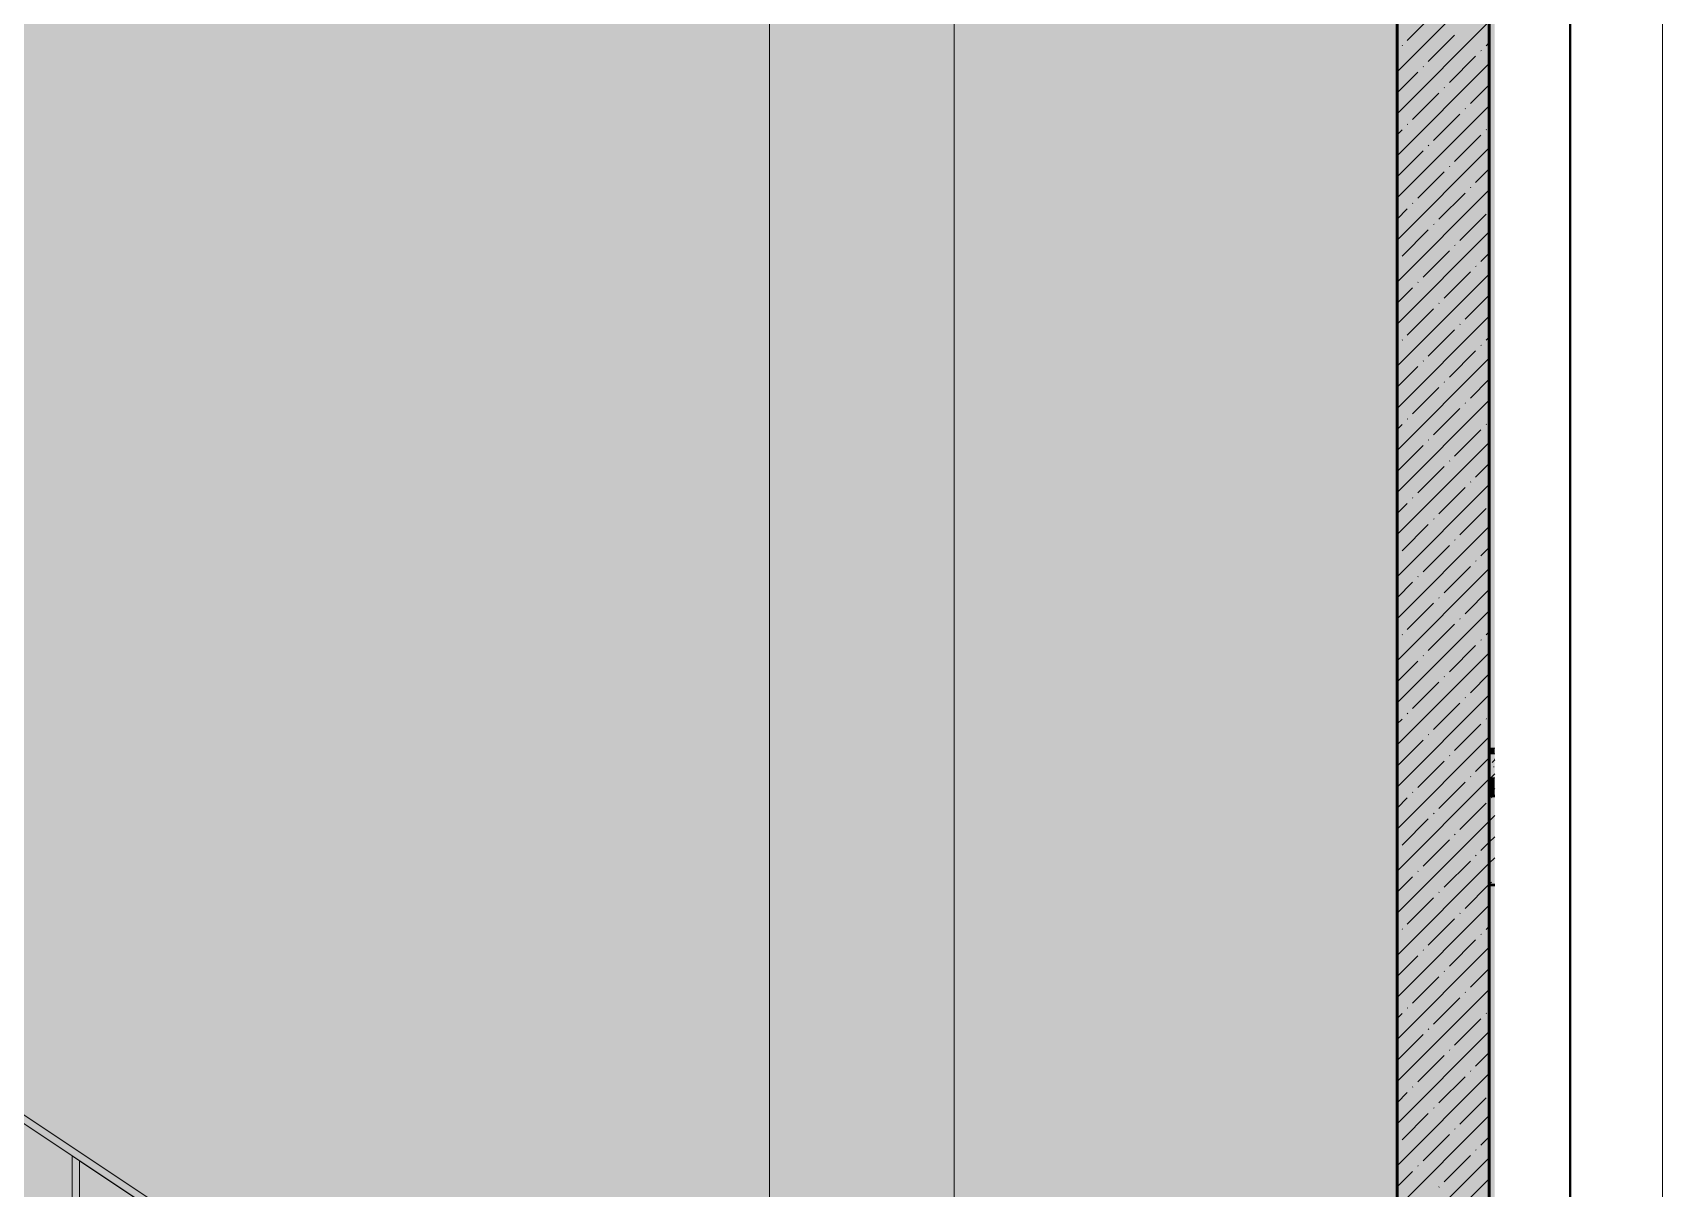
# Model space of a CAD drawing. Header units: millimetres. Extents: x -81576 to 1046824, y -248937 to 691537.
# Drawn here: x 29657 to 38489, y 623453 to 629719 of the extents above; entities that cross this region are included whole.
import ezdxf

# ---------------------------------------------------------------- set-up
doc = ezdxf.new("R2010")
doc.units = ezdxf.units.MM
doc.layers.add('PDF _Геометрия', color=7, linetype='Continuous', true_color=0x1d1d1d)
doc.layers.add('PDF _Сплошная заливка', color=7, linetype='Continuous', true_color=0xffffff)

msp = doc.modelspace()

# ---------------------------------------------------------------- hatches: boundary and pattern name
at = {"layer": 'PDF _Сплошная заливка', "true_color": 0x636466, "transparency": 33554559}
h = msp.add_hatch(color=251, dxfattribs=at)
h.paths.add_polyline_path([(37580.6, 618839.9), (37580.6, 625099.9), (37551.1, 625099.9), (37551.1, 618839.9)], flags=0)
h.paths.add_polyline_path([(34891.1, 619039.9), (34891.1, 623299.9), (37051.1, 623299.9), (37051.1, 625099.9), (34651.1, 625099.9), (34651.1, 619039.9)], flags=0)
h.paths.add_polyline_path([(37051.1, 625579.9), (37051.1, 633484.4), (34651.1, 633484.4), (34651.1, 625579.9)], flags=0)
h.paths.add_polyline_path([(37580.6, 625839.9), (37580.6, 633485), (37551.1, 633485), (37551.1, 625839.9)], flags=0)
h.paths.add_polyline_path([(37076.1, 634239.9), (37580.6, 634239.9), (37580.6, 634439.9), (37076.1, 634439.9)], flags=0)
h.paths.add_polyline_path([(34651.1, 634239.9), (35554.5, 634239.9), (35309.2, 634730.5), (35301.6, 634734.3), (35154.4, 634439.9), (34651.1, 634439.9)], flags=0)
h.paths.add_polyline_path([(35821.1, 634239.9), (36290.3, 634239.9), (35890.2, 634439.9), (35754.4, 634439.9), (35654.4, 634239.9), (35754.4, 634239.9)], flags=0)
h = msp.add_hatch(color=251, dxfattribs=at)
h.paths.add_polyline_path([(37551.1, 617839.9), (37551.1, 634079.9), (22151.1, 634079.9), (22151.1, 634439.9), (21651.8, 634439.9), (21651.8, 632439.9), (22151.1, 632439.9), (22151.1, 633484.4), (37051.1, 633484.4), (37051.1, 618839.9), (33791.1, 618839.9), (33791.1, 619409.9), (33161.1, 619409.9), (33161.1, 619809.9), (32561.1, 619809.9), (32561.1, 620209.9), (31961.1, 620209.9), (31961.1, 620609.9), (31361.1, 620609.9), (31361.1, 621009.9), (30761.1, 621009.9), (30761.1, 621409.9), (30161.1, 621409.9), (30161.1, 621809.9), (29561.1, 621809.9), (29561.1, 622209.9), (28961.1, 622209.9), (28961.1, 622609.9), (28361.1, 622609.9), (28361.1, 623009.9), (27761.1, 623009.9), (27761.1, 623409.9), (27161.1, 623409.9), (27161.1, 623809.9), (26561.1, 623809.9), (26561.1, 624209.9), (25961.1, 624209.9), (25961.1, 624609.9), (25361.1, 624609.9), (25361.1, 625009.9), (24791.1, 625009.9), (24791.1, 625439.9), (24191.1, 625439.9), (24191.1, 625579.9), (22151.1, 625579.9), (22151.1, 625839.9), (21651.1, 625839.9), (21651.1, 618839.9), (20831.1, 618839.9), (20831.1, 617839.9), (37051.1, 617839.9)], flags=0)
h.paths.add_polyline_path([(33191.1, 618839.9), (22151.1, 618839.9), (22151.1, 625099.9), (24085.3, 625099.9), (33191.1, 619029.3), (33191.1, 618999.5)], flags=0)
h = msp.add_hatch(color=251, dxfattribs=at)
h.paths.add_polyline_path([(33153.9, 619039.9), (33175.3, 619039.9), (28651.1, 622056), (28651.1, 622041.7), (32911.1, 619201.7)], flags=0)
h.paths.add_polyline_path([(33505.1, 619409.9), (33651.1, 619409.9), (33651.1, 621109.2), (33511.1, 621202.5), (33511.1, 619439.9), (33471.1, 619439.9), (33471.1, 621229.2), (32911.1, 621602.5), (32911.1, 619839.9), (32871.1, 619839.9), (32871.1, 621629.2), (32311.1, 622002.5), (32311.1, 620239.9), (32271.1, 620239.9), (32271.1, 622029.2), (31711.1, 622402.5), (31711.1, 620639.9), (31671.1, 620639.9), (31671.1, 622429.2), (31111.1, 622802.5), (31111.1, 621039.9), (31071.1, 621039.9), (31071.1, 622829.2), (30511.1, 623202.5), (30511.1, 621439.9), (30471.1, 621439.9), (30471.1, 623229.2), (29911.1, 623602.5), (29911.1, 621839.9), (29871.1, 621839.9), (29871.1, 623629.2), (29311.1, 624002.5), (29311.1, 622239.9), (29271.1, 622239.9), (29271.1, 624029.2), (28711.1, 624402.5), (28711.1, 622639.9), (28671.1, 622639.9), (28671.1, 624429.2), (28651.1, 624442.5), (28651.1, 622609.9), (28961.1, 622609.9), (28961.1, 622209.9), (29561.1, 622209.9), (29561.1, 621809.9), (30161.1, 621809.9), (30161.1, 621409.9), (30761.1, 621409.9), (30761.1, 621009.9), (31361.1, 621009.9), (31361.1, 620609.9), (31961.1, 620609.9), (31961.1, 620209.9), (32561.1, 620209.9), (32561.1, 619809.9), (33161.1, 619809.9), (33161.1, 619409.9), (33477.1, 619409.9)], flags=0)
h.paths.add_polyline_path([(33651.1, 621157.3), (33651.1, 633484.4), (28651.1, 633484.4), (28651.1, 624490.6), (33511.1, 621250.6)], flags=0)
h.paths.add_polyline_path([(27651.1, 622708.4), (27651.1, 622722.7), (24085.3, 625099.9), (22651.1, 625099.9), (22651.1, 625095.1), (24071.1, 625095.1), (27511.1, 622801.7)], flags=0)
h.paths.add_polyline_path([(27505.1, 623409.9), (27651.1, 623409.9), (27651.1, 625109.2), (27511.1, 625202.5), (27511.1, 623439.9), (27471.1, 623439.9), (27471.1, 625229.2), (26911.1, 625602.5), (26911.1, 623839.9), (26871.1, 623839.9), (26871.1, 625629.2), (26311.1, 626002.5), (26311.1, 624239.9), (26271.1, 624239.9), (26271.1, 626029.2), (25711.1, 626402.5), (25711.1, 624639.9), (25671.1, 624639.9), (25671.1, 626429.2), (25111.1, 626802.5), (25111.1, 625039.9), (25071.1, 625039.9), (25071.1, 626829.2), (24511.1, 627202.5), (24511.1, 625439.9), (24791.1, 625439.9), (24791.1, 625009.9), (25361.1, 625009.9), (25361.1, 624609.9), (25961.1, 624609.9), (25961.1, 624209.9), (26561.1, 624209.9), (26561.1, 623809.9), (27161.1, 623809.9), (27161.1, 623409.9), (27477.1, 623409.9)], flags=0)
h.paths.add_polyline_path([(27651.1, 625157.2), (27649.9, 633484.4), (22651.1, 633484.4), (22651.1, 625839.9), (23871.1, 625839.9), (23870.4, 627629.6), (23580, 627823.2), (23602.2, 627856.5), (27511.1, 625250.6)], flags=0)
h.paths.add_polyline_path([(24191.1, 625439.9), (24471.1, 625439.9), (24471.1, 627229.2), (23911.1, 627602.5), (23911.1, 625839.9), (24191.1, 625839.9), (24191.1, 625579.9)], flags=0)
h = msp.add_hatch(color=251, dxfattribs=at)
h.paths.add_polyline_path([(34651.1, 619039.9), (34651.1, 633484.4), (33651.1, 633484.4), (33651.1, 621157.3), (34102.2, 620856.5), (34097.8, 620849.9), (34120.1, 620849.9), (34120.1, 619039.9)], flags=0)
h.paths.add_polyline_path([(33791.1, 619039.9), (34040.1, 619039.9), (34040.1, 620849.9), (33651.1, 621109.2), (33651.1, 619409.9), (33791.1, 619409.9)], flags=0)
for points in [[(34080, 620823.2), (34102.2, 620856.5), (23602.2, 627856.5), (23580, 627823.2), (33389, 621284)], [(37551.1, 625099.9), (37580.6, 625099.9), (37580.6, 625579.9), (37551.1, 625579.9), (37551.1, 625411.9)]]:
    msp.add_hatch(color=251, dxfattribs=at).paths.add_polyline_path(points)

# ---------------------------------------------------------------- linework, layer by layer
at = {"layer": 'PDF _Геометрия', "color": 7, "lineweight": 20}
msp.add_lwpolyline([(38489.1, 689395.2), (38489.1, 605295.1), (-80411, 605295.1), (-80411, 689395.2)], close=True, dxfattribs=at)
at = {"layer": 'PDF _Геометрия', "color": 7, "lineweight": 40}
msp.add_lwpolyline([(37989.1, 688895.2), (37989.1, 605795.1), (-78411, 605795.1), (-78411, 688895.2)], close=True, dxfattribs=at)
at = {"layer": 'PDF _Геометрия', "color": 7, "lineweight": 53}
for points in [[(21651.8, 634439.9), (21651.8, 632439.9), (22151.1, 632439.9), (22151.1, 633484.4), (37051.1, 633484.4), (37051.1, 618839.9)], [(37551.1, 617839.9), (37551.1, 634079.9), (22151.1, 634079.9), (22151.1, 634439.9)]]:
    msp.add_lwpolyline(points, dxfattribs=at)
at = {"layer": 'PDF _Геометрия', "color": 7, "lineweight": 9}
for points in [[(33651.1, 633484.4), (33651.1, 621157.3)], [(23602.2, 627856.5), (34102.2, 620856.5)]]:
    msp.add_lwpolyline(points, close=True, dxfattribs=at)
at = {"layer": 'PDF _Геометрия', "color": 7, "lineweight": 50}
for points in [[(37051.1, 633450.2), (37051.1, 618839.9), (33791.1, 618839.9)], [(37580.6, 625579.9), (37551.1, 625579.9), (37551.1, 633450.2)], [(37580.6, 618839.9), (37551.1, 618839.9), (37551.1, 625099.9), (37580.6, 625099.9)]]:
    msp.add_lwpolyline(points, dxfattribs=at)
at = {"layer": 'PDF _Геометрия', "color": 7, "lineweight": 9}
for points in [[(34651.1, 633484.4), (34651.1, 619039.9)], [(34080, 620823.2), (23580, 627823.2)], [(37580.6, 625839.9), (37551.1, 625839.9), (37551.1, 625809.9), (37551.1, 625679.9), (37551.1, 625579.9), (37580.6, 625579.9)], [(37580.6, 625809.9), (37551.1, 625809.9)], [(37580.6, 625679.9), (37551.1, 625679.9)], [(37580.6, 625099.9), (37551.1, 625099.9)], [(29311.1, 624002.5), (29871.1, 623629.2), (29871.1, 621839.9), (29871.1, 623629.2), (29911.1, 623602.5), (29911.1, 621839.9), (29911.1, 623602.5), (30471.1, 623229.2)]]:
    msp.add_lwpolyline(points, dxfattribs=at)
at = {"layer": 'PDF _Геометрия', "color": 250, "lineweight": 9, "true_color": 0x2c2c2c}
for points in [[(37051.1, 629506.6), (37551.1, 630006.6)], [(37051.1, 629278.5), (37551.1, 629778.5)], [(37106.5, 629676), (37249, 629818.6)], [(37078, 629647.5), (37080.3, 629649.9)], [(37220.5, 629562), (37363.1, 629704.5)], [(37534.1, 629647.5), (37551.1, 629664.5)], [(37334.6, 629447.9), (37477.1, 629590.5)], [(37505.6, 629619), (37508, 629621.4)], [(37051.1, 629050.4), (37551.1, 629550.4)], [(37051.1, 629392.6), (37163.5, 629505)], [(37192, 629533.5), (37194.4, 629535.8)], [(37135, 629248.3), (37277.5, 629390.9)], [(37306.1, 629419.4), (37308.4, 629421.8)], [(37448.6, 629333.9), (37551.1, 629436.4)], [(37051.1, 628822.3), (37551.1, 629322.3)], [(37420.1, 629305.4), (37422.5, 629307.7)], [(37106.5, 629219.8), (37108.8, 629222.2)], [(37249, 629134.3), (37391.6, 629276.9)], [(37051.1, 629164.5), (37078, 629191.3)], [(37363.1, 629020.2), (37505.6, 629162.8)], [(37534.1, 629191.3), (37536.5, 629193.7)], [(37051.1, 628594.3), (37551.1, 629094.2)], [(37051.1, 628936.4), (37192, 629077.3)], [(37220.5, 629105.8), (37222.9, 629108.2)], [(37163.5, 628820.7), (37306.1, 628963.2)], [(37334.6, 628991.7), (37336.9, 628994.1)], [(37477.1, 628906.2), (37551.1, 628980.2)], [(37051.1, 628366.2), (37551.1, 628866.2)], [(37277.5, 628706.6), (37420.1, 628849.2)], [(37448.6, 628877.7), (37451, 628880.1)], [(37051.1, 628708.3), (37106.5, 628763.6)], [(37135, 628792.1), (37137.3, 628794.5)], [(37249, 628678.1), (37251.4, 628680.5)], [(37391.6, 628592.6), (37534.1, 628735.1)], [(37051.1, 628138.1), (37551.1, 628638.1)], [(37078, 628507), (37220.5, 628649.6)], [(37192, 628393), (37334.6, 628535.5)], [(37363.1, 628564), (37365.4, 628566.4)], [(37505.6, 628478.5), (37551.1, 628524)], [(37051.1, 628480.2), (37051.8, 628480.9)], [(37051.1, 627910), (37551.1, 628410)], [(37306.1, 628278.9), (37448.6, 628421.5)], [(37477.1, 628450), (37479.5, 628452.4)], [(37051.1, 628252.1), (37135, 628335.9)], [(37163.5, 628364.5), (37165.9, 628366.8)], [(37277.5, 628250.4), (37279.9, 628252.8)], [(37420.1, 628164.9), (37551.1, 628295.9)], [(37051.1, 627681.9), (37551.1, 628181.9)], [(37106.5, 628079.3), (37249, 628221.9)], [(37078, 628050.8), (37080.3, 628053.2)], [(37220.5, 627965.3), (37363.1, 628107.9)], [(37391.6, 628136.4), (37394, 628138.7)], [(37534.1, 628050.8), (37551.1, 628067.8)], [(37334.6, 627851.2), (37477.1, 627993.8)], [(37505.6, 628022.3), (37508, 628024.7)], [(37051.1, 627453.8), (37551.1, 627953.8)], [(37051.1, 627795.9), (37163.5, 627908.3)], [(37192, 627936.8), (37194.4, 627939.1)], [(37135, 627651.7), (37277.5, 627794.2)], [(37306.1, 627822.7), (37308.4, 627825.1)], [(37448.6, 627737.2), (37551.1, 627839.7)], [(37051.1, 627225.7), (37551.1, 627725.7)], [(37420.1, 627708.7), (37422.5, 627711)], [(37106.5, 627623.1), (37108.8, 627625.5)], [(37249, 627537.6), (37391.6, 627680.2)], [(37051.1, 627567.8), (37078, 627594.6)], [(37363.1, 627423.6), (37505.6, 627566.1)], [(37534.1, 627594.6), (37536.5, 627597)], [(37051.1, 626997.6), (37551.1, 627497.6)], [(37051.1, 627339.7), (37192, 627480.6)], [(37220.5, 627509.1), (37222.9, 627511.5)], [(37163.5, 627224), (37306.1, 627366.5)], [(37334.6, 627395), (37336.9, 627397.4)], [(37477.1, 627309.5), (37551.1, 627383.5)], [(37051.1, 626769.5), (37551.1, 627269.5)], [(37448.6, 627281), (37451, 627283.4)], [(37135, 627195.5), (37137.3, 627197.8)], [(37277.5, 627109.9), (37420.1, 627252.5)], [(37051.1, 627111.6), (37106.5, 627166.9)], [(37249, 627081.4), (37251.4, 627083.8)], [(37391.6, 626995.9), (37534.1, 627138.4)], [(37051.1, 626541.4), (37551.1, 627041.4)], [(37078, 626910.3), (37220.5, 627052.9)], [(37192, 626796.3), (37334.6, 626938.8)], [(37363.1, 626967.4), (37365.4, 626969.7)], [(37505.6, 626881.8), (37551.1, 626927.3)], [(37051.1, 626883.5), (37051.8, 626884.2)], [(37306.1, 626682.2), (37448.6, 626824.8)], [(37477.1, 626853.3), (37479.5, 626855.7)], [(37051.1, 626313.3), (37551.1, 626813.3)], [(37051.1, 626655.4), (37135, 626739.3)], [(37163.5, 626767.8), (37165.9, 626770.1)], [(37277.5, 626653.7), (37279.9, 626656.1)], [(37420.1, 626568.2), (37551.1, 626699.2)], [(37051.1, 626085.2), (37551.1, 626585.2)], [(37106.5, 626482.6), (37249, 626625.2)], [(37220.5, 626368.6), (37363.1, 626511.2)], [(37391.6, 626539.7), (37394, 626542)], [(37534.1, 626454.1), (37551.1, 626471.1)], [(37078, 626454.1), (37080.3, 626456.5)], [(37334.6, 626254.5), (37477.1, 626397.1)], [(37505.6, 626425.6), (37508, 626428)], [(37051.1, 625857.1), (37551.1, 626357.1)], [(37051.1, 626199.2), (37163.5, 626311.6)], [(37192, 626340.1), (37194.4, 626342.5)], [(37135, 626055), (37277.5, 626197.5)], [(37306.1, 626226), (37308.4, 626228.4)], [(37448.6, 626140.5), (37551.1, 626243)], [(37051.1, 625629), (37551.1, 626129)], [(37420.1, 626112), (37422.5, 626114.4)], [(37106.5, 626026.5), (37108.8, 626028.8)], [(37249, 625940.9), (37391.6, 626083.5)], [(37051.1, 625971.1), (37078, 625997.9)], [(37363.1, 625826.9), (37505.6, 625969.4)], [(37534.1, 625997.9), (37536.5, 626000.3)], [(37051.1, 625400.9), (37551.1, 625900.9)], [(37051.1, 625743), (37192, 625883.9)], [(37220.5, 625912.4), (37222.9, 625914.8)], [(37163.5, 625627.3), (37306.1, 625769.8)], [(37334.6, 625798.4), (37336.9, 625800.7)], [(37477.1, 625712.8), (37551.1, 625786.8)], [(37553.8, 625799.1), (37557.1, 625799.5)], [(37567.3, 625762.6), (37580.6, 625775.9)], [(37580.6, 625779.4), (37579.5, 625779.5), (37580.6, 625780.8)], [(37051.1, 625172.8), (37551.1, 625672.8)], [(37448.6, 625684.3), (37451, 625686.7)], [(37551.1, 625732.5), (37553.9, 625733.6)], [(37551.1, 625725.5), (37553.8, 625733.6)], [(37551.1, 625712.8), (37551.4, 625712.6)], [(37551.1, 625654.5), (37576.5, 625679.9)], [(37552.2, 625747.5), (37554.7, 625750)], [(37560.1, 625679.9), (37580.6, 625700.4)], [(37574.3, 625737.8), (37577.6, 625738.3)], [(37135, 625598.8), (37137.3, 625601.1)], [(37277.5, 625513.2), (37420.1, 625655.8)], [(37580.6, 625618.4), (37551.1, 625647.9)], [(37051.1, 625514.9), (37106.5, 625570.3)], [(37391.6, 625399.2), (37534.1, 625541.7)], [(37562.7, 625570.3), (37565, 625572.6)], [(37051.1, 624944.7), (37551.1, 625444.7), (37580.6, 625474.2)], [(37078, 625313.6), (37220.5, 625456.2)], [(37249, 625484.7), (37251.4, 625487.1)], [(37192, 625199.6), (37334.6, 625342.2)], [(37363.1, 625370.7), (37365.4, 625373)], [(37505.6, 625285.1), (37551.1, 625330.6), (37580.6, 625360.1)], [(37051.1, 625286.8), (37051.8, 625287.5)], [(37051.1, 624716.6), (37551.1, 625216.6), (37580.6, 625246.1)], [(37306.1, 625085.5), (37448.6, 625228.1)], [(37477.1, 625256.6), (37479.5, 625259)], [(37051.1, 625058.7), (37135, 625142.6)], [(37163.5, 625171.1), (37165.9, 625173.5)], [(37277.5, 625057), (37279.9, 625059.4)], [(37420.1, 624971.5), (37551.1, 625102.5), (37562.7, 625114.1)], [(37051.1, 624488.5), (37551.1, 624988.5)], [(37106.5, 624886), (37249, 625028.5)], [(37220.5, 624771.9), (37363.1, 624914.5)], [(37391.6, 624943), (37394, 624945.4)], [(37534.1, 624857.4), (37551.1, 624874.4)], [(37078, 624857.4), (37080.3, 624859.8)], [(37334.6, 624657.9), (37477.1, 624800.4)], [(37505.6, 624828.9), (37508, 624831.3)], [(37051.1, 624260.4), (37551.1, 624760.4)], [(37051.1, 624602.5), (37163.5, 624714.9)], [(37192, 624743.4), (37194.4, 624745.8)], [(37306.1, 624629.3), (37308.4, 624631.7)], [(37448.6, 624543.8), (37551.1, 624646.3)], [(37051.1, 624032.3), (37551.1, 624532.3)], [(37135, 624458.3), (37277.5, 624600.8)], [(37106.5, 624429.8), (37108.8, 624432.1)], [(37249, 624344.2), (37391.6, 624486.8)], [(37420.1, 624515.3), (37422.5, 624517.7)], [(37051.1, 624374.4), (37078, 624401.2)], [(37363.1, 624230.2), (37505.6, 624372.7)], [(37534.1, 624401.2), (37536.5, 624403.6)], [(37051.1, 623804.2), (37551.1, 624304.2)], [(37051.1, 624146.3), (37192, 624287.2)], [(37220.5, 624315.7), (37222.9, 624318.1)], [(37163.5, 624030.6), (37306.1, 624173.1)], [(37334.6, 624201.7), (37336.9, 624204)], [(37477.1, 624116.1), (37551.1, 624190.1)], [(37448.6, 624087.6), (37451, 624090)], [(37051.1, 623576.1), (37551.1, 624076.1)], [(37135, 624002.1), (37137.3, 624004.4)], [(37277.5, 623916.5), (37420.1, 624059.1)], [(37051.1, 623918.2), (37106.5, 623973.6)], [(37391.6, 623802.5), (37534.1, 623945.1)], [(37051.1, 623348), (37551.1, 623848)], [(37078, 623717), (37220.5, 623859.5)], [(37249, 623888), (37251.4, 623890.4)], [(37192, 623602.9), (37334.6, 623745.5)], [(37363.1, 623774), (37365.4, 623776.3)], [(37505.6, 623688.4), (37551.1, 623733.9)], [(37051.1, 623690.1), (37051.8, 623690.8)], [(37477.1, 623659.9), (37479.5, 623662.3)], [(37051.1, 623119.9), (37551.1, 623619.9)], [(37163.5, 623574.4), (37165.9, 623576.8)], [(37306.1, 623488.9), (37448.6, 623631.4)], [(37051.1, 623462), (37135, 623545.9)], [(37277.5, 623460.3), (37279.9, 623462.7)], [(37420.1, 623374.8), (37551.1, 623505.8)]]:
    msp.add_lwpolyline(points, dxfattribs=at)
at = {"layer": 'PDF _Сплошная заливка', "lineweight": 35, "transparency": 33554559}
for points in [[(37580.6, 625809.9), (37580.6, 625839.9), (37551.1, 625809.9), (37551.1, 625839.9)], [(37580.6, 625679.9), (37580.6, 625809.9), (37551.1, 625679.9), (37551.1, 625809.9)], [(37551.1, 625579.9), (37580.6, 625579.9), (37551.1, 625679.9), (37580.6, 625679.9)], [(37051.1, 625099.9), (37051.1, 625579.9), (34651.1, 625099.9), (34651.1, 625579.9)], [(29911.1, 621839.9), (29911.1, 623602.5), (29871.1, 621839.9), (29871.1, 623629.2)]]:
    msp.add_solid(points, dxfattribs=at)

doc.saveas('drawing.dxf')
